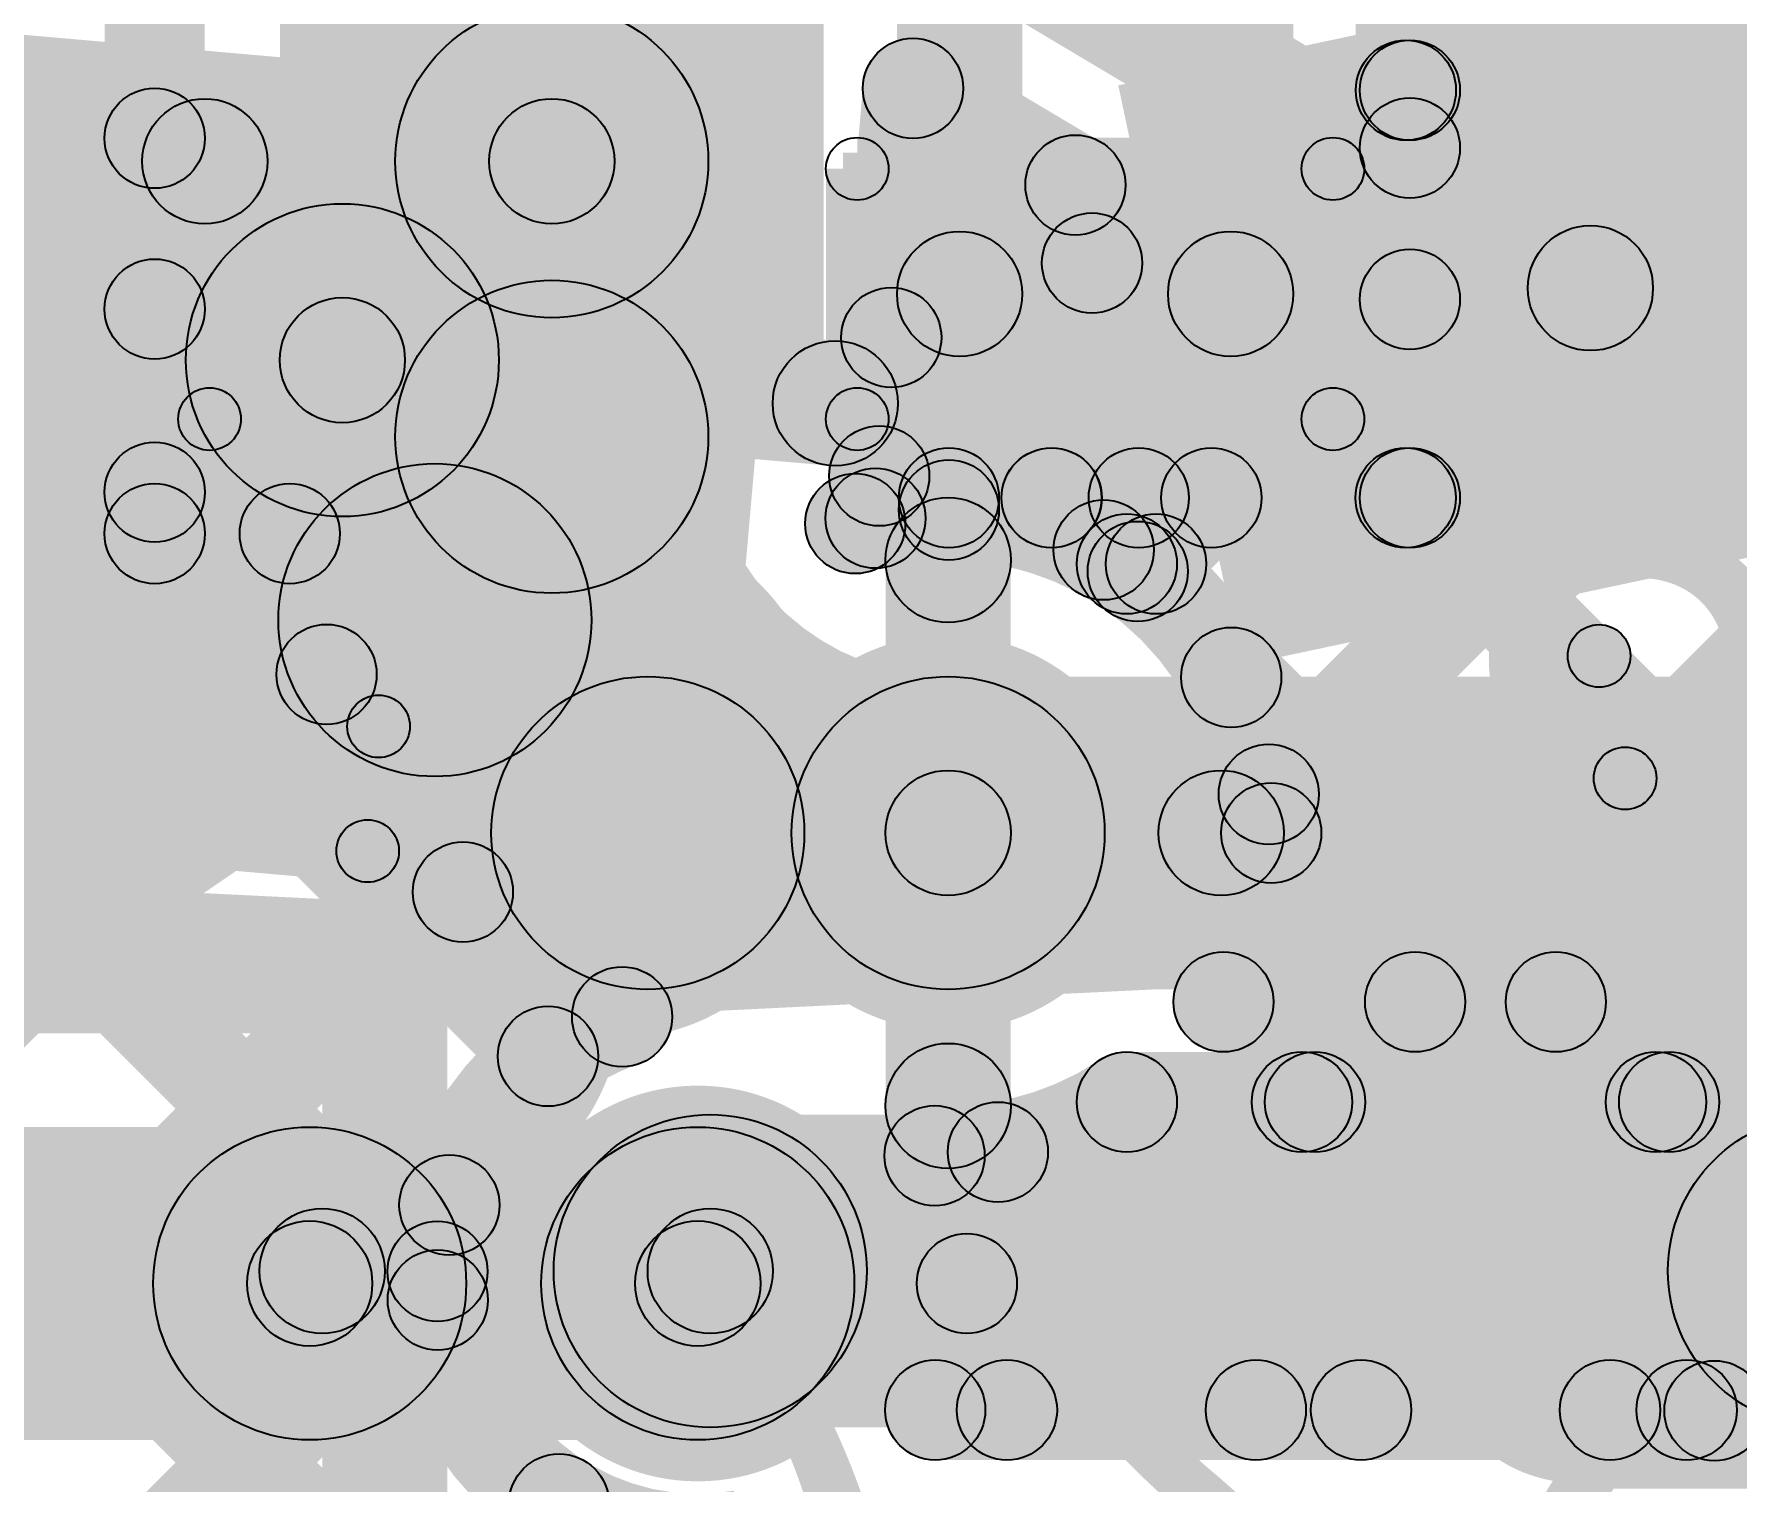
# Model space of a CAD drawing. Header units: millimetres. Extents: x -2.17 to 2.17, y -2.17 to 2.17.
# Drawn here: x -0.028 to 0.108, y -0.8829 to -0.7672 of the extents above; entities that cross this region are included whole.
import ezdxf

# ---------------------------------------------------------------- set-up
doc = ezdxf.new("R2010")
doc.units = ezdxf.units.MM
doc.header["$MEASUREMENT"] = 0
for name, color, linetype in [('BottomLayer', 5, 'Continuous'), ('BottomOverlay', 54, 'Continuous'), ('BottomPaste', 16, 'Continuous'), ('BottomSolder', 6, 'Continuous'), ('Mechanical1', 6, 'Continuous'), ('Mechanical2', 216, 'Continuous'), ('TopLayer', 1, 'Continuous'), ('TopOverlay', 2, 'Continuous'), ('TopPaste', 8, 'Continuous'), ('TopSolder', 216, 'Continuous'), ('ViaHoleLayer', 16, 'Continuous')]:
    doc.layers.add(name, color=color, linetype=linetype)

# ---------------------------------------------------------------- blocks, each defined once
blk = doc.blocks.new('R___0201_B_65')
at = {"layer": 'BottomLayer'}
for points in [[(-0.01614, 0.00728), (-0.00551, 0.00728), (-0.00551, -0.00728), (-0.01614, -0.00728)], [(0.00551, 0.00728), (0.01614, 0.00728), (0.01614, -0.00728), (0.00551, -0.00728)]]:
    blk.add_hatch(color=5, dxfattribs=at).paths.add_polyline_path(points)
at = {"layer": 'BottomOverlay'}
h = blk.add_hatch(color=54, dxfattribs=at)
edge = h.paths.add_edge_path()
edge.add_arc((-0.019, 0.01), 0.0025, 0, 360)
h = blk.add_hatch(color=54, dxfattribs=at)
edge = h.paths.add_edge_path()
edge.add_arc((-0.019, 0.01), 0.0025, 0, 360)
for points in [[(-0.019, 0.0075), (-0.019, 0.0125), (0.019, 0.0125), (0.019, 0.0075)], [(-0.0165, -0.01), (-0.0215, -0.01), (-0.0215, 0.01), (-0.0165, 0.01)], [(0.0215, -0.01), (0.0165, -0.01), (0.0165, 0.01), (0.0215, 0.01)], [(-0.019, -0.0125), (-0.019, -0.0075), (0.019, -0.0075), (0.019, -0.0125)]]:
    blk.add_hatch(color=54, dxfattribs=at).paths.add_polyline_path(points)
h = blk.add_hatch(color=54, dxfattribs=at)
edge = h.paths.add_edge_path()
edge.add_arc((0.019, 0.01), 0.0025, 0, 360)
h = blk.add_hatch(color=54, dxfattribs=at)
edge = h.paths.add_edge_path()
edge.add_arc((0.019, 0.01), 0.0025, 0, 360)
h = blk.add_hatch(color=54, dxfattribs=at)
edge = h.paths.add_edge_path()
edge.add_arc((-0.019, -0.01), 0.0025, 0, 360)
h = blk.add_hatch(color=54, dxfattribs=at)
edge = h.paths.add_edge_path()
edge.add_arc((-0.019, -0.01), 0.0025, 0, 360)
h = blk.add_hatch(color=54, dxfattribs=at)
edge = h.paths.add_edge_path()
edge.add_arc((0.019, -0.01), 0.0025, 0, 360)
h = blk.add_hatch(color=54, dxfattribs=at)
edge = h.paths.add_edge_path()
edge.add_arc((0.019, -0.01), 0.0025, 0, 360)
at = {"layer": 'BottomPaste'}
for points in [[(-0.01614, 0.00728), (-0.00551, 0.00728), (-0.00551, -0.00728), (-0.01614, -0.00728)], [(0.00551, 0.00728), (0.01614, 0.00728), (0.01614, -0.00728), (0.00551, -0.00728)]]:
    blk.add_hatch(color=16, dxfattribs=at).paths.add_polyline_path(points)
at = {"layer": 'BottomSolder'}
for points in [[(-0.02014, 0.01128), (-0.00151, 0.01128), (-0.00151, -0.01128), (-0.02014, -0.01128)], [(0.00151, 0.01128), (0.02014, 0.01128), (0.02014, -0.01128), (0.00151, -0.01128)]]:
    blk.add_hatch(color=6, dxfattribs=at).paths.add_polyline_path(points)
at = {"layer": 'BottomOverlay'}
for centre in [(-0.019, 0.01), (-0.019, 0.01), (0.019, 0.01), (0.019, 0.01), (-0.019, -0.01), (-0.019, -0.01), (0.019, -0.01), (0.019, -0.01)]:
    blk.add_circle(centre, 0.0025, dxfattribs=at)
blk = doc.blocks.new('SOT_23F_B_95')
at = {"layer": 'BottomLayer'}
for points in [[(-0.05315, 0.05906), (-0.02165, 0.05906), (-0.02165, 0.02362), (-0.05315, 0.02362)], [(0.02165, 0.05906), (0.05315, 0.05906), (0.05315, 0.02362), (0.02165, 0.02362)], [(-0.01575, -0.02362), (0.01575, -0.02362), (0.01575, -0.05906), (-0.01575, -0.05906)]]:
    blk.add_hatch(color=5, dxfattribs=at).paths.add_polyline_path(points)
at = {"layer": 'BottomOverlay'}
h = blk.add_hatch(color=54, dxfattribs=at)
edge = h.paths.add_edge_path()
edge.add_arc((-0.066, 0.036), 0.005, 0, 360)
h = blk.add_hatch(color=54, dxfattribs=at)
edge = h.paths.add_edge_path()
edge.add_arc((-0.062, 0.036), 0.005, 0, 360)
for points in [[(-0.01236, 0.03418), (-0.01244, 0.03918), (0.00896, 0.0395), (0.00904, 0.0345)], [(-0.0555, -0.034), (-0.0605, -0.034), (-0.0605, 0.014), (-0.0555, 0.014)], [(0.0605, -0.034), (0.0555, -0.034), (0.0555, 0.014), (0.0605, 0.014)], [(-0.025, -0.0315), (-0.025, -0.0365), (-0.058, -0.0365), (-0.058, -0.0315)], [(0.058, -0.0315), (0.058, -0.0365), (0.025, -0.0365), (0.025, -0.0315)]]:
    blk.add_hatch(color=54, dxfattribs=at).paths.add_polyline_path(points)
h = blk.add_hatch(color=54, dxfattribs=at)
edge = h.paths.add_edge_path()
edge.add_arc((0.009, 0.037), 0.0025, 0, 360)
h = blk.add_hatch(color=54, dxfattribs=at)
edge = h.paths.add_edge_path()
edge.add_arc((-0.0124, 0.03668), 0.0025, 0, 360)
h = blk.add_hatch(color=54, dxfattribs=at)
edge = h.paths.add_edge_path()
edge.add_arc((-0.058, 0.014), 0.0025, 0, 360)
h = blk.add_hatch(color=54, dxfattribs=at)
edge = h.paths.add_edge_path()
edge.add_arc((0.058, 0.014), 0.0025, 0, 360)
h = blk.add_hatch(color=54, dxfattribs=at)
edge = h.paths.add_edge_path()
edge.add_arc((-0.058, -0.034), 0.0025, 0, 360)
h = blk.add_hatch(color=54, dxfattribs=at)
edge = h.paths.add_edge_path()
edge.add_arc((-0.058, -0.034), 0.0025, 0, 360)
h = blk.add_hatch(color=54, dxfattribs=at)
edge = h.paths.add_edge_path()
edge.add_arc((-0.025, -0.034), 0.0025, 0, 360)
h = blk.add_hatch(color=54, dxfattribs=at)
edge = h.paths.add_edge_path()
edge.add_arc((0.025, -0.034), 0.0025, 0, 360)
h = blk.add_hatch(color=54, dxfattribs=at)
edge = h.paths.add_edge_path()
edge.add_arc((0.058, -0.034), 0.0025, 0, 360)
h = blk.add_hatch(color=54, dxfattribs=at)
edge = h.paths.add_edge_path()
edge.add_arc((0.058, -0.034), 0.0025, 0, 360)
at = {"layer": 'BottomPaste'}
for points in [[(-0.05315, 0.05906), (-0.02165, 0.05906), (-0.02165, 0.02362), (-0.05315, 0.02362)], [(0.02165, 0.05906), (0.05315, 0.05906), (0.05315, 0.02362), (0.02165, 0.02362)], [(-0.01575, -0.02362), (0.01575, -0.02362), (0.01575, -0.05906), (-0.01575, -0.05906)]]:
    blk.add_hatch(color=16, dxfattribs=at).paths.add_polyline_path(points)
at = {"layer": 'BottomSolder'}
for points in [[(-0.05715, 0.06306), (-0.01765, 0.06306), (-0.01765, 0.01962), (-0.05715, 0.01962)], [(0.01765, 0.06306), (0.05715, 0.06306), (0.05715, 0.01962), (0.01765, 0.01962)], [(-0.01975, -0.01962), (0.01975, -0.01962), (0.01975, -0.06306), (-0.01975, -0.06306)]]:
    blk.add_hatch(color=6, dxfattribs=at).paths.add_polyline_path(points)
at = {"layer": 'BottomOverlay', "const_width": 0.01}
blk.add_lwpolyline([(-0.062, 0.036, 1), (-0.066, 0.036, 1)], format="xyb", close=True, dxfattribs=at)
at = {"layer": 'BottomOverlay'}
for centre, radius in [((-0.066, 0.036), 0.005), ((-0.062, 0.036), 0.005), ((0.009, 0.037), 0.0025), ((-0.0124, 0.03668), 0.0025), ((-0.058, 0.014), 0.0025), ((0.058, 0.014), 0.0025), ((-0.058, -0.034), 0.0025), ((-0.058, -0.034), 0.0025), ((-0.025, -0.034), 0.0025), ((0.025, -0.034), 0.0025), ((0.058, -0.034), 0.0025), ((0.058, -0.034), 0.0025)]:
    blk.add_circle(centre, radius, dxfattribs=at)
blk = doc.blocks.new('WS2812B_M____248')
at = {"layer": 'TopLayer'}
blk.add_hatch(color=1, dxfattribs=at).paths.add_polyline_path([(0.03504, -0.01142), (0.09409, -0.01142), (0.09409, -0.05079), (0.03504, -0.05079)])
at = {"layer": 'TopOverlay'}
h = blk.add_hatch(color=2, dxfattribs=at)
edge = h.paths.add_edge_path()
edge.add_arc((0.07, -0.06), 0.0025, 0, 360)
for points in [[(0.0725, -0.07), (0.0675, -0.07), (0.0675, -0.06), (0.0725, -0.06)], [(-0.07, -0.0725), (-0.07, -0.0675), (0.07, -0.0675), (0.07, -0.0725)]]:
    blk.add_hatch(color=2, dxfattribs=at).paths.add_polyline_path(points)
h = blk.add_hatch(color=2, dxfattribs=at)
edge = h.paths.add_edge_path()
edge.add_arc((0.07, -0.07), 0.0025, 0, 360)
h = blk.add_hatch(color=2, dxfattribs=at)
edge = h.paths.add_edge_path()
edge.add_arc((0.07, -0.07), 0.0025, 0, 360)
at = {"layer": 'TopPaste'}
blk.add_hatch(color=8, dxfattribs=at).paths.add_polyline_path([(0.03504, -0.01142), (0.09409, -0.01142), (0.09409, -0.05079), (0.03504, -0.05079)])
at = {"layer": 'TopSolder'}
blk.add_hatch(color=216, dxfattribs=at).paths.add_polyline_path([(0.03104, -0.00742), (0.09809, -0.00742), (0.09809, -0.05479), (0.03104, -0.05479)])
at = {"layer": 'TopOverlay'}
for centre in [(0.07, -0.06), (0.07, -0.07), (0.07, -0.07)]:
    blk.add_circle(centre, 0.0025, dxfattribs=at)
blk = doc.blocks.new('WS2812B_M____249')
at = {"layer": 'TopLayer'}
blk.add_hatch(color=1, dxfattribs=at).paths.add_polyline_path([(-0.09409, -0.01142), (-0.03504, -0.01142), (-0.03504, -0.05079), (-0.09409, -0.05079)])
at = {"layer": 'TopOverlay'}
h = blk.add_hatch(color=2, dxfattribs=at)
edge = h.paths.add_edge_path()
edge.add_arc((-0.07, -0.06), 0.0025, 0, 360)
for points in [[(-0.0725, -0.06), (-0.0675, -0.06), (-0.0675, -0.07), (-0.0725, -0.07)], [(-0.07, -0.0725), (-0.07, -0.0675), (0.07, -0.0675), (0.07, -0.0725)]]:
    blk.add_hatch(color=2, dxfattribs=at).paths.add_polyline_path(points)
h = blk.add_hatch(color=2, dxfattribs=at)
edge = h.paths.add_edge_path()
edge.add_arc((-0.07, -0.07), 0.0025, 0, 360)
h = blk.add_hatch(color=2, dxfattribs=at)
edge = h.paths.add_edge_path()
edge.add_arc((-0.07, -0.07), 0.0025, 0, 360)
at = {"layer": 'TopPaste'}
blk.add_hatch(color=8, dxfattribs=at).paths.add_polyline_path([(-0.09409, -0.01142), (-0.03504, -0.01142), (-0.03504, -0.05079), (-0.09409, -0.05079)])
at = {"layer": 'TopSolder'}
blk.add_hatch(color=216, dxfattribs=at).paths.add_polyline_path([(-0.09809, -0.00742), (-0.03104, -0.00742), (-0.03104, -0.05479), (-0.09809, -0.05479)])
at = {"layer": 'TopOverlay'}
for centre in [(-0.07, -0.06), (-0.07, -0.07), (-0.07, -0.07)]:
    blk.add_circle(centre, 0.0025, dxfattribs=at)

msp = doc.modelspace()

# ---------------------------------------------------------------- hatches: boundary and pattern name
at = {"layer": 'BottomLayer'}
for points in [[(0.05092, -0.78793), (0.04092, -0.78793), (0.04092, -0.712), (0.05092, -0.712)], [(0.07257, -0.78793), (0.06257, -0.78793), (0.06257, -0.71343), (0.07257, -0.71343)], [(0.08557, -0.77165), (0.07757, -0.77165), (0.07757, -0.71923), (0.08557, -0.71923)], [(0.07874, -0.7505), (0.0844, -0.74484), (0.11533, -0.77577), (0.10967, -0.78143)], [(-0.01438, -0.80708), (-0.02238, -0.80708), (-0.02238, -0.75047), (-0.01438, -0.75047)], [(0.01834, -0.77733), (0.00834, -0.77733), (0.00834, -0.75159), (0.01834, -0.75159)], [(0.08471, -0.79119), (0.07906, -0.78553), (0.10967, -0.75492), (0.11533, -0.76057)], [(-0.07395, -0.76751), (-0.06829, -0.76185), (0.01587, -0.84602), (0.01021, -0.85167)], [(-0.04567, -0.76751), (-0.04001, -0.76185), (-0.01555, -0.78631), (-0.02121, -0.79197)], [(-0.09333, -0.77642), (-0.08767, -0.77076), (0.00706, -0.86549), (0.0014, -0.87115)], [(-0.07386, -0.83663), (-0.07952, -0.83097), (-0.02121, -0.77266), (-0.01555, -0.77832)], [(-0.01438, -0.78233), (-0.01438, -0.77233), (0.01334, -0.77233), (0.01334, -0.78233)], [(0.08589, -0.80422), (0.07789, -0.80422), (0.07789, -0.77165), (0.08589, -0.77165)], [(0.07906, -0.7791), (0.08471, -0.77344), (0.11533, -0.80405), (0.10967, -0.80971)], [(0.02584, -0.79934), (0.00084, -0.79934), (0.00084, -0.77733), (0.02584, -0.77733)], [(0.07345, -0.83073), (0.0678, -0.82508), (0.10967, -0.7832), (0.11533, -0.78886)], [(-0.09333, -0.8047), (-0.08767, -0.79904), (0.02337, -0.91008), (0.01771, -0.91574)], [(-0.05564, -0.84669), (-0.0613, -0.84103), (-0.02121, -0.80094), (-0.01555, -0.8066)], [(0.04506, -0.80822), (0.04506, -0.80022), (0.05326, -0.80022), (0.05326, -0.80822)], [(0.05326, -0.80822), (0.05326, -0.80022), (0.06023, -0.80022), (0.06023, -0.80822)], [(0.05326, -0.80822), (0.05326, -0.80022), (0.06023, -0.80022), (0.06023, -0.80822)], [(0.06023, -0.80822), (0.06023, -0.80022), (0.08189, -0.80022), (0.08189, -0.80822)], [(0.05044, -0.80705), (0.05609, -0.80139), (0.06026, -0.80555), (0.0546, -0.81121)], [(0.06297, -0.81293), (0.05732, -0.80727), (0.0632, -0.80139), (0.06886, -0.80705)], [(0.07872, -0.80705), (0.08438, -0.80139), (0.11533, -0.83234), (0.10967, -0.83799)], [(-0.01838, -0.81108), (-0.01838, -0.80308), (-0.00759, -0.80308), (-0.00759, -0.81108)], [(0.05, -0.831), (0.04, -0.831), (0.04, -0.80919), (0.05, -0.80919)], [(0.08514, -0.84733), (0.07949, -0.84167), (0.10967, -0.81149), (0.11533, -0.81714)], [(-0.04469, -0.86403), (-0.05035, -0.85837), (-0.00748, -0.8155), (-0.00182, -0.82116)], [(0.06479, -0.8214), (0.07045, -0.81574), (0.09638, -0.84167), (0.09072, -0.84733)], [(0.045, -0.836), (0.045, -0.826), (0.06681, -0.826), (0.06681, -0.836)], [(-0.04267, -0.89029), (-0.04833, -0.88463), (0.00341, -0.83289), (0.00907, -0.83855)], [(0.067, -0.8485), (0.067, -0.8405), (0.1125, -0.8405), (0.1125, -0.8485)], [(0.026, -0.8785), (0.026, -0.8535), (0.115, -0.8535), (0.115, -0.8785)], [(-0.04267, -0.91857), (-0.04833, -0.91292), (0.00138, -0.86321), (0.00704, -0.86886)], [(-0.04267, -0.94686), (-0.04833, -0.9412), (0.01109, -0.88179), (0.01674, -0.88744)]]:
    msp.add_hatch(color=5, dxfattribs=at).paths.add_polyline_path(points)
h = msp.add_hatch(color=5, dxfattribs=at)
edge = h.paths.add_edge_path()
edge.add_arc((0.01334, -0.77733), 0.0125, 0, 360)
h = msp.add_hatch(color=5, dxfattribs=at)
edge = h.paths.add_edge_path()
edge.add_arc((0.08157, -0.77165), 0.004, 0, 360)
h = msp.add_hatch(color=5, dxfattribs=at)
edge = h.paths.add_edge_path()
edge.add_arc((0.08189, -0.77165), 0.004, 0, 360)
h = msp.add_hatch(color=5, dxfattribs=at)
edge = h.paths.add_edge_path()
edge.add_arc((-0.01838, -0.77549), 0.004, 0, 360)
h = msp.add_hatch(color=5, dxfattribs=at)
edge = h.paths.add_edge_path()
edge.add_arc((-0.01438, -0.77733), 0.005, 0, 360)
h = msp.add_hatch(color=5, dxfattribs=at)
edge = h.paths.add_edge_path()
edge.add_arc((0.01334, -0.77733), 0.005, 0, 360)
h = msp.add_hatch(color=5, dxfattribs=at)
edge = h.paths.add_edge_path()
edge.add_arc((0.01334, -0.77733), 0.005, 0, 360)
h = msp.add_hatch(color=5, dxfattribs=at)
edge = h.paths.add_edge_path()
edge.add_arc((0.08189, -0.77627), 0.004, 0, 360)
h = msp.add_hatch(color=5, dxfattribs=at)
edge = h.paths.add_edge_path()
edge.add_arc((0.04592, -0.78793), 0.005, 0, 360)
h = msp.add_hatch(color=5, dxfattribs=at)
edge = h.paths.add_edge_path()
edge.add_arc((0.06757, -0.78793), 0.005, 0, 360)
h = msp.add_hatch(color=5, dxfattribs=at)
edge = h.paths.add_edge_path()
edge.add_arc((0.08189, -0.78836), 0.004, 0, 360)
h = msp.add_hatch(color=5, dxfattribs=at)
edge = h.paths.add_edge_path()
edge.add_arc((-0.01838, -0.78914), 0.004, 0, 360)
h = msp.add_hatch(color=5, dxfattribs=at)
edge = h.paths.add_edge_path()
edge.add_arc((0.01334, -0.79934), 0.0125, 0, 360)
h = msp.add_hatch(color=5, dxfattribs=at)
edge = h.paths.add_edge_path()
edge.add_arc((0.01334, -0.79934), 0.0125, 0, 360)
h = msp.add_hatch(color=5, dxfattribs=at)
edge = h.paths.add_edge_path()
edge.add_arc((-0.01838, -0.80377), 0.004, 0, 360)
h = msp.add_hatch(color=5, dxfattribs=at)
edge = h.paths.add_edge_path()
edge.add_arc((0.04506, -0.80422), 0.004, 0, 360)
h = msp.add_hatch(color=5, dxfattribs=at)
edge = h.paths.add_edge_path()
edge.add_arc((0.04506, -0.80519), 0.004, 0, 360)
h = msp.add_hatch(color=5, dxfattribs=at)
edge = h.paths.add_edge_path()
edge.add_arc((0.04506, -0.80519), 0.004, 0, 360)
h = msp.add_hatch(color=5, dxfattribs=at)
edge = h.paths.add_edge_path()
edge.add_arc((0.05326, -0.80422), 0.004, 0, 360)
h = msp.add_hatch(color=5, dxfattribs=at)
edge = h.paths.add_edge_path()
edge.add_arc((0.05326, -0.80422), 0.004, 0, 360)
h = msp.add_hatch(color=5, dxfattribs=at)
edge = h.paths.add_edge_path()
edge.add_arc((0.05326, -0.80422), 0.004, 0, 360)
h = msp.add_hatch(color=5, dxfattribs=at)
edge = h.paths.add_edge_path()
edge.add_arc((0.05327, -0.80422), 0.004, 0, 360)
h = msp.add_hatch(color=5, dxfattribs=at)
edge = h.paths.add_edge_path()
edge.add_arc((0.06023, -0.80422), 0.004, 0, 360)
h = msp.add_hatch(color=5, dxfattribs=at)
edge = h.paths.add_edge_path()
edge.add_arc((0.06023, -0.80422), 0.004, 0, 360)
h = msp.add_hatch(color=5, dxfattribs=at)
edge = h.paths.add_edge_path()
edge.add_arc((0.06023, -0.80422), 0.004, 0, 360)
h = msp.add_hatch(color=5, dxfattribs=at)
edge = h.paths.add_edge_path()
edge.add_arc((0.06603, -0.80422), 0.004, 0, 360)
h = msp.add_hatch(color=5, dxfattribs=at)
edge = h.paths.add_edge_path()
edge.add_arc((0.08155, -0.80422), 0.004, 0, 360)
h = msp.add_hatch(color=5, dxfattribs=at)
edge = h.paths.add_edge_path()
edge.add_arc((0.08189, -0.80422), 0.004, 0, 360)
h = msp.add_hatch(color=5, dxfattribs=at)
edge = h.paths.add_edge_path()
edge.add_arc((0.08189, -0.80422), 0.004, 0, 360)
h = msp.add_hatch(color=5, dxfattribs=at)
edge = h.paths.add_edge_path()
edge.add_arc((0.03758, -0.80628), 0.004, 0, 360)
h = msp.add_hatch(color=5, dxfattribs=at)
edge = h.paths.add_edge_path()
edge.add_arc((-0.01838, -0.80708), 0.004, 0, 360)
h = msp.add_hatch(color=5, dxfattribs=at)
edge = h.paths.add_edge_path()
edge.add_arc((-0.01838, -0.80708), 0.004, 0, 360)
h = msp.add_hatch(color=5, dxfattribs=at)
edge = h.paths.add_edge_path()
edge.add_arc((-0.00759, -0.80708), 0.004, 0, 360)
h = msp.add_hatch(color=5, dxfattribs=at)
edge = h.paths.add_edge_path()
edge.add_arc((-0.00759, -0.80708), 0.004, 0, 360)
h = msp.add_hatch(color=5, dxfattribs=at)
edge = h.paths.add_edge_path()
edge.add_arc((0.045, -0.80919), 0.005, 0, 360)
h = msp.add_hatch(color=5, dxfattribs=at)
edge = h.paths.add_edge_path()
edge.add_arc((0.05743, -0.80838), 0.004, 0, 360)
h = msp.add_hatch(color=5, dxfattribs=at)
edge = h.paths.add_edge_path()
edge.add_arc((0.06015, -0.8101), 0.004, 0, 360)
h = msp.add_hatch(color=5, dxfattribs=at)
edge = h.paths.add_edge_path()
edge.add_arc((-0.00465, -0.81833), 0.004, 0, 360)
h = msp.add_hatch(color=5, dxfattribs=at)
edge = h.paths.add_edge_path()
edge.add_arc((0.06762, -0.81857), 0.004, 0, 360)
h = msp.add_hatch(color=5, dxfattribs=at)
edge = h.paths.add_edge_path()
edge.add_arc((0.045, -0.831), 0.0125, 0, 360)
h = msp.add_hatch(color=5, dxfattribs=at)
edge = h.paths.add_edge_path()
edge.add_arc((0.045, -0.831), 0.01181, 0, 360)
h = msp.add_hatch(color=5, dxfattribs=at)
edge = h.paths.add_edge_path()
edge.add_arc((0.07062, -0.82791), 0.004, 0, 360)
h = msp.add_hatch(color=5, dxfattribs=at)
edge = h.paths.add_edge_path()
edge.add_arc((0.045, -0.831), 0.005, 0, 360)
h = msp.add_hatch(color=5, dxfattribs=at)
edge = h.paths.add_edge_path()
edge.add_arc((0.045, -0.831), 0.005, 0, 360)
h = msp.add_hatch(color=5, dxfattribs=at)
edge = h.paths.add_edge_path()
edge.add_arc((0.06681, -0.831), 0.005, 0, 360)
h = msp.add_hatch(color=5, dxfattribs=at)
edge = h.paths.add_edge_path()
edge.add_arc((0.07081, -0.831), 0.004, 0, 360)
h = msp.add_hatch(color=5, dxfattribs=at)
edge = h.paths.add_edge_path()
edge.add_arc((0.07081, -0.831), 0.004, 0, 360)
h = msp.add_hatch(color=5, dxfattribs=at)
edge = h.paths.add_edge_path()
edge.add_arc((0.00624, -0.83572), 0.004, 0, 360)
h = msp.add_hatch(color=5, dxfattribs=at)
edge = h.paths.add_edge_path()
edge.add_arc((0.067, -0.8445), 0.004, 0, 360)
h = msp.add_hatch(color=5, dxfattribs=at)
edge = h.paths.add_edge_path()
edge.add_arc((0.067, -0.8445), 0.004, 0, 360)
h = msp.add_hatch(color=5, dxfattribs=at)
edge = h.paths.add_edge_path()
edge.add_arc((0.08231, -0.8445), 0.004, 0, 360)
h = msp.add_hatch(color=5, dxfattribs=at)
edge = h.paths.add_edge_path()
edge.add_arc((0.09355, -0.8445), 0.004, 0, 360)
h = msp.add_hatch(color=5, dxfattribs=at)
edge = h.paths.add_edge_path()
edge.add_arc((0.01896, -0.84569), 0.004, 0, 360)
h = msp.add_hatch(color=5, dxfattribs=at)
edge = h.paths.add_edge_path()
edge.add_arc((0.01896, -0.84569), 0.004, 0, 360)
h = msp.add_hatch(color=5, dxfattribs=at)
edge = h.paths.add_edge_path()
edge.add_arc((0.01304, -0.84884), 0.004, 0, 360)
h = msp.add_hatch(color=5, dxfattribs=at)
edge = h.paths.add_edge_path()
edge.add_arc((0.026, -0.866), 0.0125, 0, 360)
h = msp.add_hatch(color=5, dxfattribs=at)
edge = h.paths.add_edge_path()
edge.add_arc((0.115, -0.866), 0.0125, 0, 360)
h = msp.add_hatch(color=5, dxfattribs=at)
edge = h.paths.add_edge_path()
edge.add_arc((0.115, -0.866), 0.0125, 0, 360)
h = msp.add_hatch(color=5, dxfattribs=at)
edge = h.paths.add_edge_path()
edge.add_arc((0.025, -0.867), 0.01181, 0, 360)
h = msp.add_hatch(color=5, dxfattribs=at)
edge = h.paths.add_edge_path()
edge.add_arc((0.00516, -0.86073), 0.004, 0, 360)
h = msp.add_hatch(color=5, dxfattribs=at)
edge = h.paths.add_edge_path()
edge.add_arc((0.00516, -0.86073), 0.004, 0, 360)
h = msp.add_hatch(color=5, dxfattribs=at)
edge = h.paths.add_edge_path()
edge.add_arc((0.026, -0.866), 0.005, 0, 360)
h = msp.add_hatch(color=5, dxfattribs=at)
edge = h.paths.add_edge_path()
edge.add_arc((0.00421, -0.86603), 0.004, 0, 360)
h = msp.add_hatch(color=5, dxfattribs=at)
edge = h.paths.add_edge_path()
edge.add_arc((0.025, -0.867), 0.005, 0, 360)
h = msp.add_hatch(color=5, dxfattribs=at)
edge = h.paths.add_edge_path()
edge.add_arc((0.00423, -0.86832), 0.004, 0, 360)
h = msp.add_hatch(color=5, dxfattribs=at)
edge = h.paths.add_edge_path()
edge.add_arc((0.01392, -0.88461), 0.004, 0, 360)
at = {"layer": 'BottomSolder'}
h = msp.add_hatch(color=6, dxfattribs=at)
edge = h.paths.add_edge_path()
edge.add_arc((0.045, -0.831), 0.01581, 0, 360)
h = msp.add_hatch(color=6, dxfattribs=at)
edge = h.paths.add_edge_path()
edge.add_arc((0.025, -0.867), 0.01581, 0, 360)
at = {"layer": 'Mechanical1'}
msp.add_hatch(color=6, dxfattribs=at).paths.add_polyline_path([(0.005, -2.16461), (-0.005, -2.16461), (-0.005, 0), (0.005, 0)])
at = {"layer": 'TopLayer'}
for points in [[(-0.00053, -0.73555), (0.00459, -0.72696), (0.09887, -0.78316), (0.09375, -0.79175)], [(0.04016, -0.77494), (0.04425, -0.76807), (0.05722, -0.7758), (0.05313, -0.78267)], [(0.04318, -0.8062), (0.03521, -0.8055), (0.03822, -0.77115), (0.04619, -0.77185)], [(0.05126, -0.78006), (0.05909, -0.7784), (0.06552, -0.80867), (0.0577, -0.81033)], [(0.04232, -0.80529), (0.03667, -0.79964), (0.05367, -0.78263), (0.05933, -0.78829)], [(-0.0432, -0.79476), (-0.04233, -0.7848), (-0.00295, -0.78824), (-0.00383, -0.7982)], [(-0.00383, -0.7982), (-0.00295, -0.78824), (0.03642, -0.79169), (0.03555, -0.80165)], [(0.03763, -0.79424), (0.04329, -0.78858), (0.06026, -0.80555), (0.0546, -0.81121)], [(0.05, -0.831), (0.04, -0.831), (0.04, -0.80919), (0.05, -0.80919)], [(0.02101, -0.8435), (0.02101, -0.8185), (0.045, -0.8185), (0.045, -0.8435)], [(0.045, -0.8435), (0.045, -0.8185), (0.15223, -0.8185), (0.15223, -0.8435)], [(0.05, -0.85281), (0.04, -0.85281), (0.04, -0.831), (0.05, -0.831)], [(0.05928, -0.8565), (0.05928, -0.8485), (0.15223, -0.8485), (0.15223, -0.8565)], [(0.05253, -0.87994), (0.04688, -0.87428), (0.07149, -0.84967), (0.07714, -0.85533)], [(0.07044, -0.85533), (0.07609, -0.84967), (0.1007, -0.87428), (0.09505, -0.87994)], [(0.08082, -0.87994), (0.07516, -0.87428), (0.09977, -0.84967), (0.10543, -0.85533)], [(0.09872, -0.85533), (0.10438, -0.84967), (0.13012, -0.87541), (0.12446, -0.88107)], [(0.10904, -0.88), (0.10339, -0.87434), (0.12806, -0.84967), (0.13371, -0.85533)], [(0.04615, -0.85933), (0.05181, -0.85367), (0.07242, -0.87428), (0.06676, -0.87994)], [(-0.216, -0.8795), (-0.216, -0.8545), (-0.006, -0.8545), (-0.006, -0.8795)], [(-0.006, -0.8795), (-0.006, -0.8545), (0.025, -0.8545), (0.025, -0.8795)], [(0.04397, -0.88111), (0.04397, -0.87311), (0.104, -0.87311), (0.104, -0.88111)]]:
    msp.add_hatch(color=1, dxfattribs=at).paths.add_polyline_path(points)
h = msp.add_hatch(color=1, dxfattribs=at)
edge = h.paths.add_edge_path()
edge.add_arc((0.0422, -0.7715), 0.004, 0, 360)
h = msp.add_hatch(color=1, dxfattribs=at)
edge = h.paths.add_edge_path()
edge.add_arc((0.0422, -0.7715), 0.004, 0, 360)
h = msp.add_hatch(color=1, dxfattribs=at)
edge = h.paths.add_edge_path()
edge.add_arc((0.05517, -0.77923), 0.004, 0, 360)
h = msp.add_hatch(color=1, dxfattribs=at)
edge = h.paths.add_edge_path()
edge.add_arc((0.05517, -0.77923), 0.004, 0, 360)
h = msp.add_hatch(color=1, dxfattribs=at)
edge = h.paths.add_edge_path()
edge.add_arc((-0.00339, -0.79322), 0.0125, 0, 360)
h = msp.add_hatch(color=1, dxfattribs=at)
edge = h.paths.add_edge_path()
edge.add_arc((0.0565, -0.78546), 0.004, 0, 360)
h = msp.add_hatch(color=1, dxfattribs=at)
edge = h.paths.add_edge_path()
edge.add_arc((0.09631, -0.78746), 0.005, 0, 360)
h = msp.add_hatch(color=1, dxfattribs=at)
edge = h.paths.add_edge_path()
edge.add_arc((0.04046, -0.79141), 0.004, 0, 360)
h = msp.add_hatch(color=1, dxfattribs=at)
edge = h.paths.add_edge_path()
edge.add_arc((-0.00339, -0.79322), 0.005, 0, 360)
h = msp.add_hatch(color=1, dxfattribs=at)
edge = h.paths.add_edge_path()
edge.add_arc((-0.00339, -0.79322), 0.005, 0, 360)
h = msp.add_hatch(color=1, dxfattribs=at)
edge = h.paths.add_edge_path()
edge.add_arc((0.03599, -0.79667), 0.005, 0, 360)
h = msp.add_hatch(color=1, dxfattribs=at)
edge = h.paths.add_edge_path()
edge.add_arc((0.0395, -0.80247), 0.004, 0, 360)
h = msp.add_hatch(color=1, dxfattribs=at)
edge = h.paths.add_edge_path()
edge.add_arc((0.004, -0.81399), 0.0125, 0, 360)
h = msp.add_hatch(color=1, dxfattribs=at)
edge = h.paths.add_edge_path()
edge.add_arc((0.0392, -0.80585), 0.004, 0, 360)
h = msp.add_hatch(color=1, dxfattribs=at)
edge = h.paths.add_edge_path()
edge.add_arc((0.0392, -0.80585), 0.004, 0, 360)
h = msp.add_hatch(color=1, dxfattribs=at)
edge = h.paths.add_edge_path()
edge.add_arc((0.045, -0.80919), 0.005, 0, 360)
h = msp.add_hatch(color=1, dxfattribs=at)
edge = h.paths.add_edge_path()
edge.add_arc((0.05743, -0.80838), 0.004, 0, 360)
h = msp.add_hatch(color=1, dxfattribs=at)
edge = h.paths.add_edge_path()
edge.add_arc((0.05928, -0.8095), 0.004, 0, 360)
h = msp.add_hatch(color=1, dxfattribs=at)
edge = h.paths.add_edge_path()
edge.add_arc((0.06161, -0.8095), 0.004, 0, 360)
h = msp.add_hatch(color=1, dxfattribs=at)
edge = h.paths.add_edge_path()
edge.add_arc((0.02101, -0.831), 0.0125, 0, 360)
h = msp.add_hatch(color=1, dxfattribs=at)
edge = h.paths.add_edge_path()
edge.add_arc((0.02101, -0.831), 0.0125, 0, 360)
h = msp.add_hatch(color=1, dxfattribs=at)
edge = h.paths.add_edge_path()
edge.add_arc((0.045, -0.831), 0.0125, 0, 360)
h = msp.add_hatch(color=1, dxfattribs=at)
edge = h.paths.add_edge_path()
edge.add_arc((0.045, -0.831), 0.0125, 0, 360)
h = msp.add_hatch(color=1, dxfattribs=at)
edge = h.paths.add_edge_path()
edge.add_arc((0.045, -0.831), 0.01181, 0, 360)
h = msp.add_hatch(color=1, dxfattribs=at)
edge = h.paths.add_edge_path()
edge.add_arc((0.045, -0.831), 0.005, 0, 360)
h = msp.add_hatch(color=1, dxfattribs=at)
edge = h.paths.add_edge_path()
edge.add_arc((0.045, -0.831), 0.005, 0, 360)
h = msp.add_hatch(color=1, dxfattribs=at)
edge = h.paths.add_edge_path()
edge.add_arc((0.045, -0.85281), 0.005, 0, 360)
h = msp.add_hatch(color=1, dxfattribs=at)
edge = h.paths.add_edge_path()
edge.add_arc((0.05928, -0.8525), 0.004, 0, 360)
h = msp.add_hatch(color=1, dxfattribs=at)
edge = h.paths.add_edge_path()
edge.add_arc((0.05928, -0.8525), 0.004, 0, 360)
h = msp.add_hatch(color=1, dxfattribs=at)
edge = h.paths.add_edge_path()
edge.add_arc((0.07327, -0.8525), 0.004, 0, 360)
h = msp.add_hatch(color=1, dxfattribs=at)
edge = h.paths.add_edge_path()
edge.add_arc((0.07431, -0.8525), 0.004, 0, 360)
h = msp.add_hatch(color=1, dxfattribs=at)
edge = h.paths.add_edge_path()
edge.add_arc((0.10155, -0.8525), 0.004, 0, 360)
h = msp.add_hatch(color=1, dxfattribs=at)
edge = h.paths.add_edge_path()
edge.add_arc((0.1026, -0.8525), 0.004, 0, 360)
h = msp.add_hatch(color=1, dxfattribs=at)
edge = h.paths.add_edge_path()
edge.add_arc((0.04392, -0.85679), 0.004, 0, 360)
h = msp.add_hatch(color=1, dxfattribs=at)
edge = h.paths.add_edge_path()
edge.add_arc((0.04392, -0.85679), 0.004, 0, 360)
h = msp.add_hatch(color=1, dxfattribs=at)
edge = h.paths.add_edge_path()
edge.add_arc((0.04898, -0.8565), 0.004, 0, 360)
h = msp.add_hatch(color=1, dxfattribs=at)
edge = h.paths.add_edge_path()
edge.add_arc((-0.006, -0.867), 0.0125, 0, 360)
h = msp.add_hatch(color=1, dxfattribs=at)
edge = h.paths.add_edge_path()
edge.add_arc((-0.006, -0.867), 0.0125, 0, 360)
h = msp.add_hatch(color=1, dxfattribs=at)
edge = h.paths.add_edge_path()
edge.add_arc((0.025, -0.867), 0.0125, 0, 360)
h = msp.add_hatch(color=1, dxfattribs=at)
edge = h.paths.add_edge_path()
edge.add_arc((0.025, -0.867), 0.01181, 0, 360)
h = msp.add_hatch(color=1, dxfattribs=at)
edge = h.paths.add_edge_path()
edge.add_arc((-0.005, -0.866), 0.005, 0, 360)
h = msp.add_hatch(color=1, dxfattribs=at)
edge = h.paths.add_edge_path()
edge.add_arc((-0.006, -0.867), 0.005, 0, 360)
h = msp.add_hatch(color=1, dxfattribs=at)
edge = h.paths.add_edge_path()
edge.add_arc((0.0465, -0.867), 0.004, 0, 360)
h = msp.add_hatch(color=1, dxfattribs=at)
edge = h.paths.add_edge_path()
edge.add_arc((0.0465, -0.867), 0.004, 0, 360)
h = msp.add_hatch(color=1, dxfattribs=at)
edge = h.paths.add_edge_path()
edge.add_arc((0.04397, -0.87711), 0.004, 0, 360)
h = msp.add_hatch(color=1, dxfattribs=at)
edge = h.paths.add_edge_path()
edge.add_arc((0.04397, -0.87711), 0.004, 0, 360)
h = msp.add_hatch(color=1, dxfattribs=at)
edge = h.paths.add_edge_path()
edge.add_arc((0.0497, -0.87711), 0.004, 0, 360)
h = msp.add_hatch(color=1, dxfattribs=at)
edge = h.paths.add_edge_path()
edge.add_arc((0.06959, -0.87711), 0.004, 0, 360)
h = msp.add_hatch(color=1, dxfattribs=at)
edge = h.paths.add_edge_path()
edge.add_arc((0.07799, -0.87711), 0.004, 0, 360)
h = msp.add_hatch(color=1, dxfattribs=at)
edge = h.paths.add_edge_path()
edge.add_arc((0.09788, -0.87711), 0.004, 0, 360)
h = msp.add_hatch(color=1, dxfattribs=at)
edge = h.paths.add_edge_path()
edge.add_arc((0.104, -0.87711), 0.004, 0, 360)
h = msp.add_hatch(color=1, dxfattribs=at)
edge = h.paths.add_edge_path()
edge.add_arc((0.104, -0.87711), 0.004, 0, 360)
h = msp.add_hatch(color=1, dxfattribs=at)
edge = h.paths.add_edge_path()
edge.add_arc((0.10622, -0.87717), 0.004, 0, 360)
at = {"layer": 'TopSolder'}
h = msp.add_hatch(color=216, dxfattribs=at)
edge = h.paths.add_edge_path()
edge.add_arc((0.045, -0.831), 0.01581, 0, 360)
h = msp.add_hatch(color=216, dxfattribs=at)
edge = h.paths.add_edge_path()
edge.add_arc((0.025, -0.867), 0.01581, 0, 360)
at = {"layer": 'ViaHoleLayer'}
h = msp.add_hatch(color=16, dxfattribs=at)
edge = h.paths.add_edge_path()
edge.add_arc((0.045, -0.831), 0.00591, 0, 360)
h = msp.add_hatch(color=16, dxfattribs=at)
edge = h.paths.add_edge_path()
edge.add_arc((0.025, -0.867), 0.00591, 0, 360)

# ---------------------------------------------------------------- linework, layer by layer
at = {"layer": 'BottomLayer'}
for points, const_width in [([(0.045, -0.831, -0.414214), (0.01334, -0.79934)], 0.025), ([(0.03758, -0.80628, -0.073583), (0.04506, -0.80519)], 0.008), ([(0.04506, -0.80519, -0.413587), (0.07081, -0.831)], 0.008), ([(0.01896, -0.84569, -0.232218), (-0.00759, -0.80708)], 0.008), ([(0.07081, -0.831, -0.138476), (0.067, -0.8445)], 0.008), ([(0.134, -0.847, -0.414214), (0.115, -0.866)], 0.025), ([(0.00516, -0.86073, -0.252579), (0.01896, -0.84569)], 0.008), ([(0.02858, -0.8875, -0.562594), (0.00516, -0.86073)], 0.008), ([(0.025, -0.867, -0.414214), (0.026, -0.866)], 0.01)]:
    msp.add_lwpolyline(points, format="xyb", dxfattribs=dict(at, const_width=const_width))
for centre, radius in [((0.01334, -0.77733), 0.0125), ((0.08157, -0.77165), 0.004), ((0.08189, -0.77165), 0.004), ((-0.01838, -0.77549), 0.004), ((-0.01438, -0.77733), 0.005), ((0.01334, -0.77733), 0.005), ((0.01334, -0.77733), 0.005), ((0.08189, -0.77627), 0.004), ((0.04592, -0.78793), 0.005), ((0.06757, -0.78793), 0.005), ((0.08189, -0.78836), 0.004), ((-0.01838, -0.78914), 0.004), ((0.01334, -0.79934), 0.0125), ((0.01334, -0.79934), 0.0125), ((-0.01838, -0.80377), 0.004), ((0.04506, -0.80422), 0.004), ((0.04506, -0.80519), 0.004), ((0.04506, -0.80519), 0.004), ((0.05326, -0.80422), 0.004), ((0.05326, -0.80422), 0.004), ((0.05326, -0.80422), 0.004), ((0.05327, -0.80422), 0.004), ((0.06023, -0.80422), 0.004), ((0.06023, -0.80422), 0.004), ((0.06023, -0.80422), 0.004), ((0.06603, -0.80422), 0.004), ((0.08155, -0.80422), 0.004), ((0.08189, -0.80422), 0.004), ((0.08189, -0.80422), 0.004), ((0.03758, -0.80628), 0.004), ((-0.01838, -0.80708), 0.004), ((-0.01838, -0.80708), 0.004), ((-0.00759, -0.80708), 0.004), ((-0.00759, -0.80708), 0.004), ((0.045, -0.80919), 0.005), ((0.05743, -0.80838), 0.004), ((0.06015, -0.8101), 0.004), ((-0.00465, -0.81833), 0.004), ((0.06762, -0.81857), 0.004), ((0.045, -0.831), 0.0125), ((0.07062, -0.82791), 0.004), ((0.045, -0.831), 0.005), ((0.045, -0.831), 0.005), ((0.06681, -0.831), 0.005), ((0.07081, -0.831), 0.004), ((0.07081, -0.831), 0.004), ((0.00624, -0.83572), 0.004), ((0.067, -0.8445), 0.004), ((0.067, -0.8445), 0.004), ((0.08231, -0.8445), 0.004), ((0.09355, -0.8445), 0.004), ((0.01896, -0.84569), 0.004), ((0.01896, -0.84569), 0.004), ((0.01304, -0.84884), 0.004), ((0.026, -0.866), 0.0125), ((0.115, -0.866), 0.0125), ((0.115, -0.866), 0.0125), ((0.00516, -0.86073), 0.004), ((0.00516, -0.86073), 0.004), ((0.026, -0.866), 0.005), ((0.00421, -0.86603), 0.004), ((0.025, -0.867), 0.005), ((0.00423, -0.86832), 0.004), ((0.01392, -0.88461), 0.004)]:
    msp.add_circle(centre, radius, dxfattribs=at)
at = {"layer": 'Mechanical2', "const_width": 0.01}
for points in [[(2.16535, 0.001, 1), (-2.16535, 0.001, 1)], [(2.08135, -0.01, 1), (-2.04935, -0.01, 1)], [(1.84055, 0.001, 1), (-1.84055, 0.001, 1)], [(1.6437, 0.001, 1), (-1.6437, 0.001, 1)], [(1.50394, 0, 1), (-1.50394, 0, 1)], [(1.30709, 0.001, 1), (-1.30709, 0.001, 1)], [(1.17323, 0.001, 1), (-1.17323, 0.001, 1)], [(0.97638, 0.001, 1), (-0.97638, 0.001, 1)], [(0.84252, 0.001, 1), (-0.84252, 0.001, 1)]]:
    msp.add_lwpolyline(points, format="xyb", close=True, dxfattribs=at)
at = {"layer": 'TopLayer'}
for points, const_width in [([(-0.00339, -0.79322, -0.414214), (-0.04117, -0.831)], 0.025), ([(0.0392, -0.80585, -0.206093), (0.05928, -0.8095)], 0.008), ([(0.02101, -0.831, -0.414214), (0.004, -0.81399)], 0.025), ([(0.05928, -0.8525, -0.158348), (0.04392, -0.85679)], 0.008), ([(0.04392, -0.85679, -0.124364), (0.0465, -0.867)], 0.008), ([(-0.005, -0.866, -0.414214), (-0.006, -0.867)], 0.01), ([(0.0465, -0.867, -0.12301), (0.04397, -0.87711)], 0.008), ([(0.104, -0.87711, -0.120531), (0.12408, -0.88202)], 0.008)]:
    msp.add_lwpolyline(points, format="xyb", dxfattribs=dict(at, const_width=const_width))
for centre, radius in [((0.0422, -0.7715), 0.004), ((0.0422, -0.7715), 0.004), ((0.05517, -0.77923), 0.004), ((0.05517, -0.77923), 0.004), ((-0.00339, -0.79322), 0.0125), ((0.0565, -0.78546), 0.004), ((0.09631, -0.78746), 0.005), ((0.04046, -0.79141), 0.004), ((-0.00339, -0.79322), 0.005), ((-0.00339, -0.79322), 0.005), ((0.03599, -0.79667), 0.005), ((0.0395, -0.80247), 0.004), ((0.004, -0.81399), 0.0125), ((0.0392, -0.80585), 0.004), ((0.0392, -0.80585), 0.004), ((0.045, -0.80919), 0.005), ((0.05743, -0.80838), 0.004), ((0.05928, -0.8095), 0.004), ((0.06161, -0.8095), 0.004), ((0.02101, -0.831), 0.0125), ((0.02101, -0.831), 0.0125), ((0.045, -0.831), 0.0125), ((0.045, -0.831), 0.0125), ((0.045, -0.831), 0.005), ((0.045, -0.831), 0.005), ((0.045, -0.85281), 0.005), ((0.05928, -0.8525), 0.004), ((0.05928, -0.8525), 0.004), ((0.07327, -0.8525), 0.004), ((0.07431, -0.8525), 0.004), ((0.10155, -0.8525), 0.004), ((0.1026, -0.8525), 0.004), ((0.04392, -0.85679), 0.004), ((0.04392, -0.85679), 0.004), ((0.04898, -0.8565), 0.004), ((-0.006, -0.867), 0.0125), ((-0.006, -0.867), 0.0125), ((0.025, -0.867), 0.0125), ((-0.005, -0.866), 0.005), ((-0.006, -0.867), 0.005), ((0.0465, -0.867), 0.004), ((0.0465, -0.867), 0.004), ((0.04397, -0.87711), 0.004), ((0.04397, -0.87711), 0.004), ((0.0497, -0.87711), 0.004), ((0.06959, -0.87711), 0.004), ((0.07799, -0.87711), 0.004), ((0.09788, -0.87711), 0.004), ((0.104, -0.87711), 0.004), ((0.104, -0.87711), 0.004), ((0.10622, -0.87717), 0.004)]:
    msp.add_circle(centre, radius, dxfattribs=at)

# ---------------------------------------------------------------- block references
for name, p, rotation in [('WS2812B_M____249', (0.153, -0.74361), 12), ('SOT_23F_B_95', (-0.028, -0.73993), 270), ('WS2812B_M____248', (-0.065, -0.75661), 355), ('R___0201_B_65', (0.05674, -0.78793), 360)]:
    msp.add_blockref(name, p, dxfattribs=dict(rotation=rotation))

# ---------------------------------------------------------------- texts
at = {"layer": 'BottomOverlay', "text_generation_flag": 2}
for s, p in [('Q12', (0.038, -0.847)), ('LS3', (0.18, -0.847)), ('R27', (0.119, -0.9))]:
    msp.add_text(s, height=0.04, dxfattribs=at).set_placement(p)

doc.saveas('drawing.dxf')
